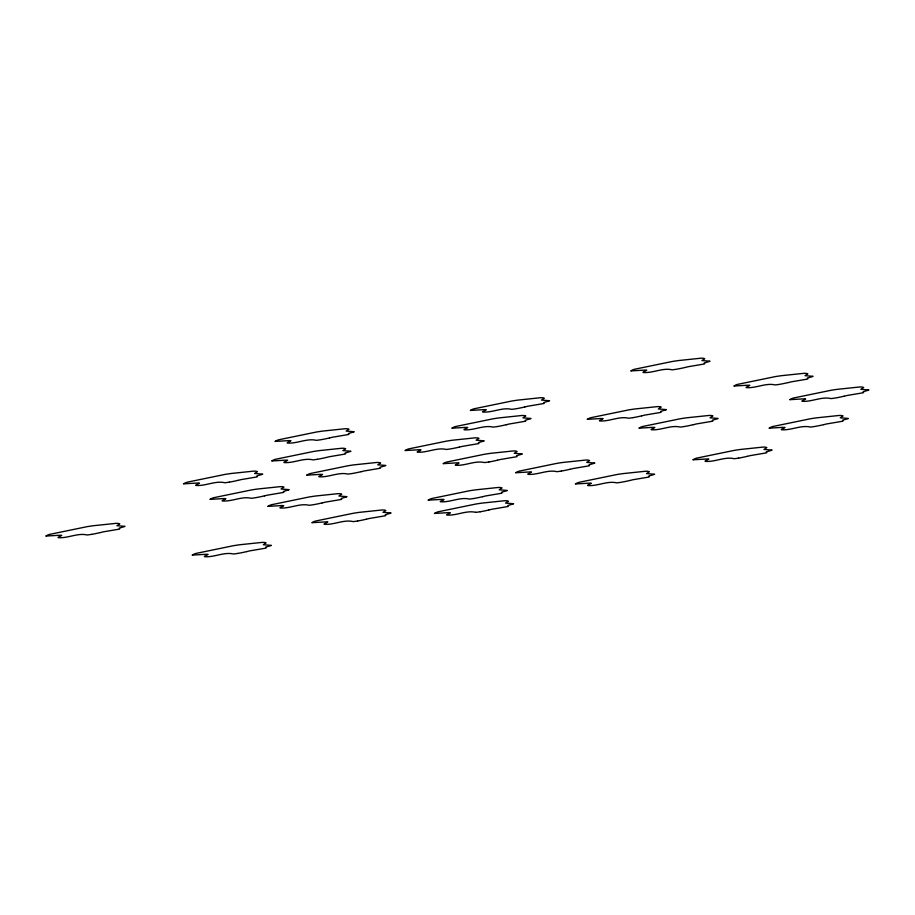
<?xml version="1.0" encoding="UTF-8"?>
<svg xmlns="http://www.w3.org/2000/svg" width="915" height="915" viewBox="0 0 915 915"><rect width="100%" height="100%" fill="white"/><g stroke="black" fill="none" stroke-linecap="round" stroke-linejoin="round"><path stroke-width="1.37" d="M419.939 450.775L420.946 449.848A10.534 1.132 -8.6 0 0 418.384 449.768L404.979 450.557L407.003 449.482A53.493 5.776 -8.6 0 1 408.742 448.888L446.28 441.167A26.306 2.837 -8.6 0 1 452.605 440.207L475.045 437.85A20.862 2.253 -8.6 0 1 477.458 437.896L478.968 438.331L476.143 440.184L484.229 440.836A9.013 0.972 -8.6 0 1 483.383 441.179A8.51 0.915 -8.6 0 1 482.479 441.453L478.454 442.597L478.865 443.432A6.737 0.732 -8.6 0 1 478.534 443.626L462.201 446.394A31.773 3.431 -8.6 0 1 461.595 446.554A14.857 1.601 -8.6 0 1 460.234 446.909L459.49 447.08M458.049 463.882L459.056 462.967A10.534 1.132 -8.6 0 0 456.494 462.876L443.089 463.665L445.113 462.59A53.493 5.776 -8.6 0 1 446.852 462.006L484.39 454.275A26.306 2.837 -8.6 0 1 490.715 453.314L513.155 450.958A20.862 2.253 -8.6 0 1 515.568 451.004L517.078 451.45L514.253 453.291L522.328 453.943A9.013 0.972 -8.6 0 1 521.493 454.286A8.51 0.915 -8.6 0 1 520.589 454.561L516.563 455.704L516.975 456.539A6.737 0.732 -8.6 0 1 516.643 456.734L500.311 459.502A31.773 3.431 -8.6 0 1 499.704 459.673A14.857 1.601 -8.6 0 1 498.343 460.016L497.6 460.199M443.02 500.391L444.015 499.476A10.534 1.132 -8.6 0 0 441.465 499.396L428.048 500.173L430.084 499.11A53.493 5.776 -8.6 0 1 431.823 498.515L469.349 490.783A26.306 2.837 -8.6 0 1 475.674 489.834L498.126 487.478A20.862 2.253 -8.6 0 1 500.539 487.523L502.049 487.958L499.213 489.811L507.299 490.463A9.013 0.972 -8.6 0 1 506.464 490.806A8.51 0.915 -8.6 0 1 505.56 491.081L501.523 492.213L501.946 493.048A6.737 0.732 -8.6 0 1 501.603 493.254L485.27 496.022A31.773 3.431 -8.6 0 1 484.675 496.182A14.857 1.601 -8.6 0 1 483.314 496.536L482.56 496.708M449.368 513.67L450.374 512.743A10.534 1.132 -8.6 0 0 447.812 512.663L434.408 513.452L436.432 512.377A53.493 5.776 -8.6 0 1 438.171 511.782L475.709 504.062A26.306 2.837 -8.6 0 1 482.033 503.101L504.474 500.745A20.862 2.253 -8.6 0 1 506.887 500.791L508.397 501.226L505.572 503.078L513.647 503.73A9.013 0.972 -8.6 0 1 512.812 504.074A8.51 0.915 -8.6 0 1 511.908 504.348L507.871 505.492L508.294 506.315A6.737 0.732 -8.6 0 1 507.962 506.521L491.63 509.289A31.773 3.431 -8.6 0 1 491.023 509.449A14.857 1.601 -8.6 0 1 489.662 509.804L488.919 509.975M457.306 464.099L457.054 464.179A9.905 1.075 -8.6 0 0 455.498 464.809L455.304 465.037A8.407 0.904 -8.6 0 0 455.933 465.3C465.575 465.861 475.32 460.302 484.412 462.555A5.97 0.641 -8.6 0 0 486.185 462.372L488.862 461.972M442.265 500.619L442.025 500.699A9.905 1.075 -8.6 0 0 440.458 501.329L440.275 501.546A8.407 0.904 -8.6 0 0 440.904 501.809C450.546 502.358 460.268 496.845 469.372 499.075A5.97 0.641 -8.6 0 0 471.156 498.881L473.833 498.481M448.625 513.887L448.373 513.967A9.905 1.075 -8.6 0 0 446.817 514.596L446.623 514.813A8.407 0.904 -8.6 0 0 447.252 515.088C456.894 515.648 466.639 510.09 475.731 512.343M419.699 450.843L418.944 451.072A9.905 1.075 -8.6 0 0 417.389 451.701L417.194 451.918A8.407 0.904 -8.6 0 0 417.823 452.193C427.477 452.731 437.198 447.218 446.303 449.448A5.97 0.641 -8.6 0 0 448.076 449.254L450.752 448.865A21.788 2.356 -8.6 0 0 459.341 447.092M507.036 424.56L506.292 424.732M329.503 437.965L330.246 437.793A14.857 1.601 -8.6 0 0 331.607 437.439A31.773 3.431 -8.6 0 0 332.202 437.279L348.535 434.511A6.737 0.732 -8.6 0 0 348.878 434.305L348.455 433.481L352.492 432.338A8.51 0.915 -8.6 0 0 353.396 432.063A9.013 0.972 -8.6 0 0 354.231 431.72L346.144 431.068L348.981 429.215L347.471 428.78A20.862 2.253 -8.6 0 0 345.058 428.735L322.606 431.091A26.306 2.837 -8.6 0 0 316.281 432.052L278.755 439.772A53.493 5.776 -8.6 0 0 277.016 440.367L274.98 441.43L288.397 440.653A10.534 1.132 -8.6 0 1 290.947 440.733L288.957 441.956A9.905 1.075 -8.6 0 0 287.401 442.585L287.207 442.803A8.407 0.904 -8.6 0 0 287.836 443.077C297.489 443.615 307.2 438.102 316.304 440.332A5.97 0.641 -8.6 0 0 318.088 440.138L320.765 439.749A21.788 2.356 -8.6 0 0 329.343 437.976M685.278 367.441L686.021 367.27A14.857 1.601 -8.6 0 0 687.382 366.926A31.773 3.431 -8.6 0 0 687.989 366.755L704.31 363.987A6.737 0.732 -8.6 0 0 704.653 363.793L704.23 362.958L708.267 361.814A8.51 0.915 -8.6 0 0 709.171 361.539A9.013 0.972 -8.6 0 0 710.006 361.196L701.931 360.544L704.756 358.703L703.246 358.257A20.862 2.253 -8.6 0 0 700.833 358.211L678.381 360.567A26.306 2.837 -8.6 0 0 672.067 361.528L634.53 369.26A53.493 5.776 -8.6 0 0 632.791 369.843L630.755 370.918L644.171 370.129A10.534 1.132 -8.6 0 1 646.733 370.209L644.732 371.433A9.905 1.075 -8.6 0 0 643.176 372.062L642.982 372.291A8.407 0.904 -8.6 0 0 643.611 372.554C653.253 373.103 662.986 367.578 672.09 369.809A5.97 0.641 -8.6 0 0 673.863 369.626L676.54 369.225A21.788 2.356 -8.6 0 0 685.129 367.453M524.833 406.969L525.576 406.798A14.857 1.601 -8.6 0 0 526.937 406.443A31.773 3.431 -8.6 0 0 527.543 406.283L543.876 403.515A6.737 0.732 -8.6 0 0 544.208 403.321L543.784 402.486L547.822 401.342A8.51 0.915 -8.6 0 0 548.726 401.067A9.013 0.972 -8.6 0 0 549.56 400.724L541.486 400.072L544.311 398.219L542.801 397.785A20.862 2.253 -8.6 0 0 540.388 397.739L517.947 400.095A26.306 2.837 -8.6 0 0 511.622 401.056L474.084 408.788A53.493 5.776 -8.6 0 0 472.346 409.371L470.321 410.446L483.726 409.657A10.534 1.132 -8.6 0 1 486.288 409.737L484.287 410.961A9.905 1.075 -8.6 0 0 482.731 411.59L482.537 411.807A8.407 0.904 -8.6 0 0 483.166 412.082C492.819 412.619 502.541 407.106 511.645 409.337A5.97 0.641 -8.6 0 0 513.418 409.142L516.094 408.753A21.788 2.356 -8.6 0 0 524.684 406.981M326.186 457.5L326.929 457.317A14.857 1.601 -8.6 0 0 328.291 456.974A31.773 3.431 -8.6 0 0 328.897 456.802L345.229 454.034A6.737 0.732 -8.6 0 0 345.561 453.84L345.138 453.005L349.175 451.861A8.51 0.915 -8.6 0 0 350.079 451.587A9.013 0.972 -8.6 0 0 350.914 451.255L342.839 450.592L345.664 448.75L344.154 448.316A20.862 2.253 -8.6 0 0 341.741 448.259L319.301 450.615A26.306 2.837 -8.6 0 0 312.976 451.575L275.438 459.307A53.493 5.776 -8.6 0 0 273.699 459.89L271.663 460.966L285.08 460.188A10.534 1.132 -8.6 0 1 287.642 460.268L285.64 461.48A9.905 1.075 -8.6 0 0 284.085 462.109L283.89 462.338A8.407 0.904 -8.6 0 0 284.519 462.601C294.161 463.162 303.894 457.603 312.999 459.868A5.97 0.641 -8.6 0 0 314.771 459.673L317.448 459.273M237.957 480.375L238.701 480.203A14.857 1.601 -8.6 0 0 240.062 479.849A31.773 3.431 -8.6 0 0 240.668 479.689L257.001 476.921A6.737 0.732 -8.6 0 0 257.332 476.726L256.921 475.892L260.958 474.748A8.51 0.915 -8.6 0 0 261.862 474.473A9.013 0.972 -8.6 0 0 262.697 474.13L254.61 473.478L257.447 471.625L255.937 471.191A20.862 2.253 -8.6 0 0 253.524 471.145L231.072 473.501A26.306 2.837 -8.6 0 0 224.747 474.462L187.22 482.182A53.493 5.776 -8.6 0 0 185.482 482.777L183.446 483.852L196.851 483.063A10.534 1.132 -8.6 0 1 199.413 483.143L197.423 484.367A9.905 1.075 -8.6 0 0 195.856 484.996L195.661 485.213A8.407 0.904 -8.6 0 0 196.302 485.488C205.944 486.048 215.677 480.489 224.77 482.743A5.97 0.641 -8.6 0 0 226.554 482.548L229.219 482.159M100.284 532.599L101.027 532.416A14.857 1.601 -8.6 0 0 102.388 532.072A31.773 3.431 -8.6 0 0 102.983 531.901L119.316 529.133A6.737 0.732 -8.6 0 0 119.659 528.939L119.236 528.104L123.273 526.96A8.51 0.915 -8.6 0 0 124.177 526.685A9.013 0.972 -8.6 0 0 125.012 526.354L116.937 525.702L119.762 523.849L118.252 523.414A20.862 2.253 -8.6 0 0 115.839 523.369L93.387 525.725A26.306 2.837 -8.6 0 0 87.062 526.674L49.536 534.406A53.493 5.776 -8.6 0 0 47.797 535L45.761 536.064L59.178 535.286A10.534 1.132 -8.6 0 1 61.74 535.366L59.738 536.579A9.905 1.075 -8.6 0 0 58.183 537.208L57.988 537.437A8.407 0.904 -8.6 0 0 58.617 537.7C68.259 538.249 77.992 532.736 87.085 534.966A5.97 0.641 -8.6 0 0 88.869 534.772L91.546 534.371M361.116 471.705L361.86 471.534A14.857 1.601 -8.6 0 0 363.221 471.179A31.773 3.431 -8.6 0 0 363.827 471.019L380.16 468.251A6.737 0.732 -8.6 0 0 380.491 468.045L380.068 467.21L384.106 466.078A8.51 0.915 -8.6 0 0 385.009 465.804A9.013 0.972 -8.6 0 0 385.844 465.46L377.769 464.809L380.594 462.956L379.084 462.521A20.862 2.253 -8.6 0 0 376.671 462.475L354.231 464.831A26.306 2.837 -8.6 0 0 347.906 465.781L310.368 473.513A53.493 5.776 -8.6 0 0 308.63 474.107L306.594 475.171L320.01 474.393A10.534 1.132 -8.6 0 1 322.572 474.473L320.57 475.697A9.905 1.075 -8.6 0 0 319.015 476.326L318.82 476.543A8.407 0.904 -8.6 0 0 319.449 476.818C329.103 477.356 338.825 471.843 347.929 474.073A5.97 0.641 -8.6 0 0 349.702 473.879L352.378 473.49A21.788 2.356 -8.6 0 0 360.968 471.705M264.435 495.907L265.178 495.724A14.857 1.601 -8.6 0 0 266.539 495.381A31.773 3.431 -8.6 0 0 267.146 495.209L283.478 492.442A6.737 0.732 -8.6 0 0 283.81 492.247L283.398 491.412L287.424 490.268A8.51 0.915 -8.6 0 0 288.339 489.994A9.013 0.972 -8.6 0 0 289.174 489.662L281.088 489.01L283.913 487.157L282.403 486.723A20.862 2.253 -8.6 0 0 279.99 486.666L257.55 489.022A26.306 2.837 -8.6 0 0 251.225 489.983L213.687 497.714A53.493 5.776 -8.6 0 0 211.96 498.309L209.924 499.373L223.329 498.595A10.534 1.132 -8.6 0 1 225.891 498.675L223.889 499.887A9.905 1.075 -8.6 0 0 222.334 500.516L222.196 500.631A8.407 0.904 -8.6 0 0 222.78 501.008C232.421 501.557 242.143 496.044 251.248 498.275A5.97 0.641 -8.6 0 0 253.032 498.08L255.697 497.68A21.788 2.356 -8.6 0 0 264.286 495.907M641.701 415.856L642.444 415.685A14.857 1.601 -8.6 0 0 643.805 415.33A31.773 3.431 -8.6 0 0 644.412 415.17L660.744 412.402A6.737 0.732 -8.6 0 0 661.087 412.207L660.664 411.373L664.702 410.229A8.51 0.915 -8.6 0 0 665.605 409.954A9.013 0.972 -8.6 0 0 666.44 409.611L658.354 408.959L661.19 407.106L659.681 406.672A20.862 2.253 -8.6 0 0 657.267 406.626L634.816 408.982A26.306 2.837 -8.6 0 0 628.491 409.943L590.964 417.675A53.493 5.776 -8.6 0 0 589.226 418.258L587.19 419.333L600.606 418.544A10.534 1.132 -8.6 0 1 603.157 418.624L601.166 419.848A9.905 1.075 -8.6 0 0 599.6 420.477L599.417 420.694A8.407 0.904 -8.6 0 0 600.046 420.969C609.687 421.529 619.421 415.97 628.514 418.224A5.97 0.641 -8.6 0 0 630.298 418.029L632.974 417.64M788.353 382.562L789.096 382.39A14.857 1.601 -8.6 0 0 790.457 382.035A31.773 3.431 -8.6 0 0 791.063 381.875L807.396 379.107A6.737 0.732 -8.6 0 0 807.739 378.901L807.316 378.067L811.353 376.934A8.51 0.915 -8.6 0 0 812.257 376.66A9.013 0.972 -8.6 0 0 813.092 376.317L805.006 375.665L807.842 373.812L806.332 373.377A20.862 2.253 -8.6 0 0 803.919 373.331L781.467 375.688A26.306 2.837 -8.6 0 0 775.142 376.637L737.616 384.369A53.493 5.776 -8.6 0 0 735.877 384.963L733.841 386.027L747.258 385.249A10.534 1.132 -8.6 0 1 749.808 385.329L747.818 386.553A9.905 1.075 -8.6 0 0 746.251 387.171L746.057 387.4A8.407 0.904 -8.6 0 0 746.697 387.663C756.339 388.223 766.072 382.676 775.165 384.929A5.97 0.641 -8.6 0 0 776.949 384.735L779.626 384.334A21.788 2.356 -8.6 0 0 788.204 382.562M322.252 502.907L322.995 502.735A14.857 1.601 -8.6 0 0 324.356 502.381A31.773 3.431 -8.6 0 0 324.962 502.221L341.295 499.453A6.737 0.732 -8.6 0 0 341.638 499.258L341.215 498.423L345.252 497.28A8.51 0.915 -8.6 0 0 346.156 497.005A9.013 0.972 -8.6 0 0 346.991 496.662L338.905 496.01L341.741 494.157L340.231 493.723A20.862 2.253 -8.6 0 0 337.818 493.677L315.366 496.033A26.306 2.837 -8.6 0 0 309.041 496.994L271.515 504.725A53.493 5.776 -8.6 0 0 269.776 505.309L267.74 506.384L281.157 505.595A10.534 1.132 -8.6 0 1 283.707 505.675L281.717 506.899A9.905 1.075 -8.6 0 0 280.15 507.528L279.956 507.745A8.407 0.904 -8.6 0 0 280.596 508.019C290.238 508.557 299.96 503.044 309.064 505.274A5.97 0.641 -8.6 0 0 310.848 505.08L313.525 504.691A21.788 2.356 -8.6 0 0 322.103 502.918M693.387 424.697L694.13 424.514A14.857 1.601 -8.6 0 0 695.492 424.171A31.773 3.431 -8.6 0 0 696.098 424L712.43 421.232A6.737 0.732 -8.6 0 0 712.774 421.037L712.35 420.202L716.388 419.059A8.51 0.915 -8.6 0 0 717.291 418.784A9.013 0.972 -8.6 0 0 718.126 418.452L710.04 417.8L712.876 415.948L711.367 415.513A20.862 2.253 -8.6 0 0 708.953 415.467L686.502 417.812A26.306 2.837 -8.6 0 0 680.177 418.773L642.65 426.504A53.493 5.776 -8.6 0 0 640.912 427.099L638.876 428.163L652.281 427.385A10.534 1.132 -8.6 0 1 654.843 427.465L652.852 428.678A9.905 1.075 -8.6 0 0 651.286 429.307L651.148 429.432A8.407 0.904 -8.6 0 0 651.732 429.798C661.373 430.347 671.095 424.834 680.2 427.065A5.97 0.641 -8.6 0 0 681.984 426.87L684.649 426.47A21.788 2.356 -8.6 0 0 693.238 424.697M844.179 396.218L844.934 396.035A14.857 1.601 -8.6 0 0 846.295 395.692A31.773 3.431 -8.6 0 0 846.89 395.52L863.222 392.752A6.737 0.732 -8.6 0 0 863.566 392.558L863.142 391.723L867.18 390.579A8.51 0.915 -8.6 0 0 868.083 390.305A9.013 0.972 -8.6 0 0 868.918 389.962L860.832 389.31L863.668 387.468L862.159 387.022A20.862 2.253 -8.6 0 0 859.745 386.976L837.294 389.332A26.306 2.837 -8.6 0 0 830.969 390.293L793.442 398.025A53.493 5.776 -8.6 0 0 791.704 398.608L789.668 399.683L803.084 398.894A10.534 1.132 -8.6 0 1 805.635 398.986L803.644 400.198A9.905 1.075 -8.6 0 0 802.089 400.827L801.895 401.056A8.407 0.904 -8.6 0 0 802.524 401.319C812.165 401.857 821.887 396.344 830.992 398.574A5.97 0.641 -8.6 0 0 832.776 398.391L835.452 397.991A21.788 2.356 -8.6 0 0 844.03 396.218M570.079 469.292L570.823 469.109A14.857 1.601 -8.6 0 0 572.184 468.766A31.773 3.431 -8.6 0 0 572.779 468.594L589.111 465.827A6.737 0.732 -8.6 0 0 589.454 465.632L589.031 464.797L593.069 463.653A8.51 0.915 -8.6 0 0 593.972 463.379A9.013 0.972 -8.6 0 0 594.807 463.047L586.721 462.395L589.557 460.542L588.048 460.108A20.862 2.253 -8.6 0 0 585.634 460.062L563.183 462.418A26.306 2.837 -8.6 0 0 556.858 463.367L519.331 471.099A53.493 5.776 -8.6 0 0 517.593 471.694L515.557 472.758L528.973 471.98A10.534 1.132 -8.6 0 1 531.524 472.06L529.533 473.272A9.905 1.075 -8.6 0 0 527.978 473.901L527.829 474.027A8.407 0.904 -8.6 0 0 528.413 474.393C538.054 474.942 547.776 469.429 556.88 471.66A5.97 0.641 -8.6 0 0 558.665 471.465L561.341 471.065M366.355 519.228L367.098 519.045A14.857 1.601 -8.6 0 0 368.459 518.702A31.773 3.431 -8.6 0 0 369.054 518.531L385.387 515.763A6.737 0.732 -8.6 0 0 385.73 515.568L385.307 514.733L389.344 513.59A8.51 0.915 -8.6 0 0 390.248 513.315A9.013 0.972 -8.6 0 0 391.082 512.983L383.008 512.32L385.833 510.478L384.323 510.044A20.862 2.253 -8.6 0 0 381.91 509.987L359.458 512.343A26.306 2.837 -8.6 0 0 353.133 513.304L315.606 521.035A53.493 5.776 -8.6 0 0 313.868 521.619L311.832 522.694L325.248 521.916A10.534 1.132 -8.6 0 1 327.81 521.996L325.809 523.208A9.905 1.075 -8.6 0 0 324.253 523.837L324.059 524.066A8.407 0.904 -8.6 0 0 324.688 524.329C334.33 524.89 344.063 519.331 353.156 521.596A5.97 0.641 -8.6 0 0 354.94 521.401L357.616 521.001M246.65 551.631L247.405 551.448A14.857 1.601 -8.6 0 0 248.766 551.105A31.773 3.431 -8.6 0 0 249.36 550.933L265.693 548.165A6.737 0.732 -8.6 0 0 266.036 547.971L265.613 547.136L269.651 545.992A8.51 0.915 -8.6 0 0 270.554 545.717A9.013 0.972 -8.6 0 0 271.389 545.386L263.303 544.722L266.139 542.881L264.629 542.446A20.862 2.253 -8.6 0 0 262.216 542.389L239.764 544.745A26.306 2.837 -8.6 0 0 233.439 545.706L195.913 553.438A53.493 5.776 -8.6 0 0 194.174 554.033L192.139 555.096L205.555 554.318A10.534 1.132 -8.6 0 1 208.105 554.399L206.115 555.611A9.905 1.075 -8.6 0 0 204.56 556.24L204.365 556.469A8.407 0.904 -8.6 0 0 204.994 556.732C214.636 557.281 224.358 551.768 233.462 553.998A5.97 0.641 -8.6 0 0 235.247 553.804L237.923 553.403M823.592 424.697L824.335 424.526A14.857 1.601 -8.6 0 0 825.696 424.171A31.773 3.431 -8.6 0 0 826.302 424.011L842.635 421.232A6.737 0.732 -8.6 0 0 842.967 421.037L842.555 420.202L846.581 419.07A8.51 0.915 -8.6 0 0 847.496 418.796A9.013 0.972 -8.6 0 0 848.331 418.452L840.245 417.8L843.07 415.948L841.56 415.513A20.862 2.253 -8.6 0 0 839.146 415.467L816.706 417.823A26.306 2.837 -8.6 0 0 810.381 418.773L772.843 426.504A53.493 5.776 -8.6 0 0 771.105 427.099L769.08 428.163L782.485 427.385A10.534 1.132 -8.6 0 1 785.047 427.465L783.046 428.678A9.905 1.075 -8.6 0 0 781.49 429.307L781.353 429.432A8.407 0.904 -8.6 0 0 781.925 429.798C791.578 430.347 801.3 424.834 810.404 427.065A5.97 0.641 -8.6 0 0 812.177 426.87L814.853 426.47A21.788 2.356 -8.6 0 0 823.443 424.697M629.863 480.489L630.607 480.318A14.857 1.601 -8.6 0 0 631.968 479.963A31.773 3.431 -8.6 0 0 632.574 479.803L648.907 477.035A6.737 0.732 -8.6 0 0 649.238 476.829L648.827 476.006L652.852 474.862A8.51 0.915 -8.6 0 0 653.756 474.588A9.013 0.972 -8.6 0 0 654.602 474.245L646.516 473.593L649.341 471.74L647.831 471.305A20.862 2.253 -8.6 0 0 645.418 471.259L622.978 473.615A26.306 2.837 -8.6 0 0 616.653 474.576L579.115 482.297A53.493 5.776 -8.6 0 0 577.376 482.891L575.352 483.966L588.757 483.177A10.534 1.132 -8.6 0 1 591.319 483.257L589.317 484.481A9.905 1.075 -8.6 0 0 587.762 485.11L587.567 485.327A8.407 0.904 -8.6 0 0 588.196 485.602C597.85 486.14 607.571 480.627 616.676 482.857A5.97 0.641 -8.6 0 0 618.449 482.663L621.125 482.274A21.788 2.356 -8.6 0 0 629.714 480.501M747.349 456.333L748.093 456.162A14.857 1.601 -8.6 0 0 749.454 455.807A31.773 3.431 -8.6 0 0 750.06 455.647L766.381 452.868A6.737 0.732 -8.6 0 0 766.724 452.673L766.301 451.838L770.338 450.706A8.51 0.915 -8.6 0 0 771.242 450.432A9.013 0.972 -8.6 0 0 772.077 450.089L764.002 449.437L766.827 447.584L765.317 447.149A20.862 2.253 -8.6 0 0 762.904 447.103L740.452 449.459A26.306 2.837 -8.6 0 0 734.139 450.409L696.601 458.141A53.493 5.776 -8.6 0 0 694.862 458.735L692.827 459.799L706.243 459.021A10.534 1.132 -8.6 0 1 708.805 459.101L706.803 460.314A9.905 1.075 -8.6 0 0 705.248 460.943L705.053 461.171A8.407 0.904 -8.6 0 0 705.682 461.435C715.324 461.995 725.057 456.448 734.162 458.701A5.97 0.641 -8.6 0 0 735.935 458.507L738.611 458.106M497.554 426.504L494.878 426.905A5.97 0.641 -8.6 0 1 493.105 427.099C483.978 424.857 474.29 430.393 464.626 429.833A8.407 0.904 -8.6 0 1 463.997 429.57L464.191 429.341A9.905 1.075 -8.6 0 1 465.758 428.712L467.748 427.499A10.534 1.132 -8.6 0 0 465.186 427.419L451.781 428.197L453.806 427.133A53.493 5.776 -8.6 0 1 455.544 426.539L493.082 418.807A26.306 2.837 -8.6 0 1 499.407 417.858L521.847 415.501A20.862 2.253 -8.6 0 1 524.261 415.547L525.77 415.982L522.945 417.835L531.032 418.487A9.013 0.972 -8.6 0 1 530.197 418.83A8.51 0.915 -8.6 0 1 529.282 419.104L525.256 420.237L525.668 421.072A6.737 0.732 -8.6 0 1 525.336 421.266L509.003 424.045A31.773 3.431 -8.6 0 1 508.397 424.205A14.857 1.601 -8.6 0 1 507.036 424.56M480.181 511.76L477.504 512.148A5.97 0.641 -8.6 0 1 475.731 512.343M246.501 551.631A21.788 2.356 -8.6 0 1 237.969 553.415M100.124 532.599A21.788 2.356 -8.6 0 1 91.603 534.383M506.144 424.732A21.788 2.356 -8.6 0 1 497.611 426.527M326.037 457.5A21.788 2.356 -8.6 0 1 317.505 459.284M237.808 480.386A21.788 2.356 -8.6 0 1 229.276 482.171M366.194 519.228A21.788 2.356 -8.6 0 1 357.674 521.012M488.77 509.987A21.788 2.356 -8.6 0 1 480.238 511.771M747.189 456.333A21.788 2.356 -8.6 0 1 738.668 458.129M641.552 415.868A21.788 2.356 -8.6 0 1 633.02 417.652M497.451 460.199A21.788 2.356 -8.6 0 1 488.919 461.984M569.919 469.292A21.788 2.356 -8.6 0 1 561.387 471.076M482.411 496.708A21.788 2.356 -8.6 0 1 473.879 498.503"/></g></svg>
